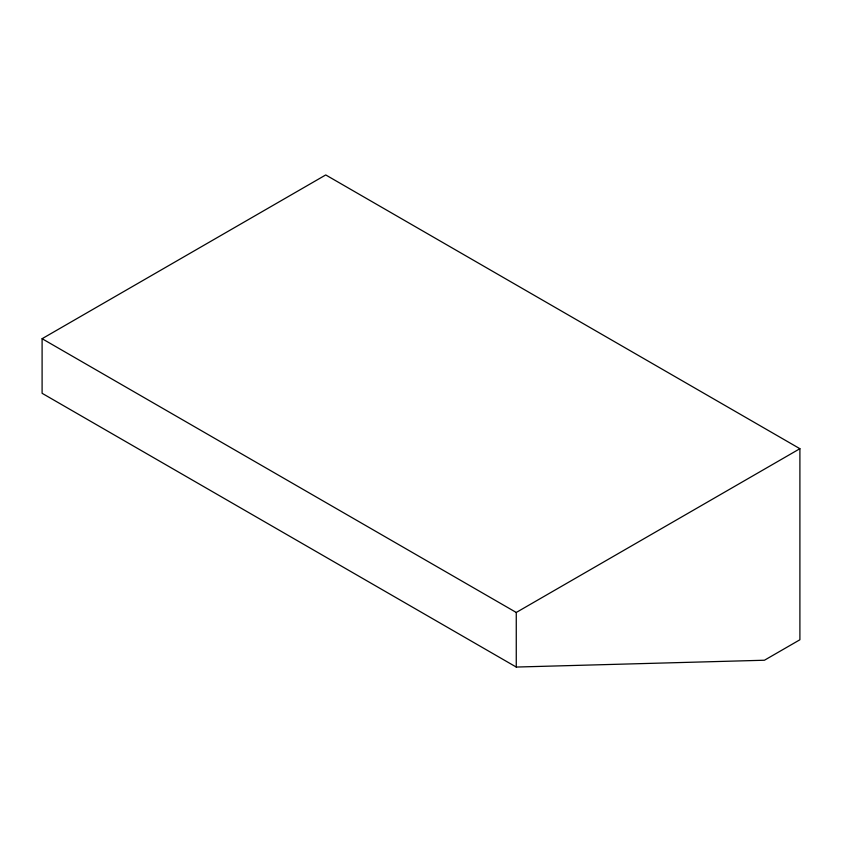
<?xml version="1.0" encoding="UTF-8"?>
<svg xmlns="http://www.w3.org/2000/svg" width="842" height="842" viewBox="0 0 842 842"><rect width="100%" height="100%" fill="white"/><g stroke="black" fill="none" stroke-linecap="round" stroke-linejoin="round"><path stroke-width="1.26" d="M42.1 338.705L325.738 174.947L799.9 448.702L799.9 639.762L764.441 660.233L516.262 667.053L42.1 393.298L42.1 338.705L516.262 612.46L799.9 448.702M516.262 612.46L516.262 667.053"/></g></svg>
